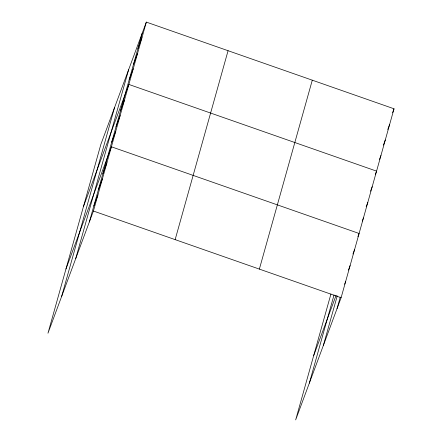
<?xml version="1.0" encoding="UTF-8"?>
<svg xmlns="http://www.w3.org/2000/svg" width="442" height="442" viewBox="0 0 442 442"><rect width="100%" height="100%" fill="white"/><g stroke="black" fill="none" stroke-linecap="round" stroke-linejoin="round"><path stroke-width="0.66" d="M61.62 296.499L114.544 107.572M75.692 258.669L128.616 69.742M89.345 221.95L142.269 33.028M146.335 22.1L100.892 144.291L47.968 333.213L93.411 211.027L146.335 22.1L394.032 108.787L341.108 297.709L295.665 419.9L330.942 293.969M175.148 239.63L228.072 50.708M259.366 269.106L312.29 80.179M309.323 383.181L334.047 294.919M323.389 345.357L337.246 295.891M337.047 308.638L340.285 297.074M137.904 48.614L141.965 37.686M133.539 64.201L137.6 53.272M129.169 79.787L133.235 68.858M83.427 206.635L128.871 84.444L376.567 171.131L375.374 174.341M120.439 110.959L124.5 100.03M116.075 126.545L120.136 115.616M111.704 142.131L115.771 131.202M65.963 268.979L111.401 146.788L359.103 233.475L357.909 236.691M102.842 173.778L106.903 162.849M98.345 189.833L102.406 178.911M93.842 205.895L97.909 194.966M392.601 112.644L394.032 108.787M387.756 129.512L389.667 124.373M383.385 145.098L385.302 139.959M379.501 159.402L380.932 155.545M370.529 191.215L372.203 186.717M366.164 206.801L367.838 202.303M362.274 221.105L363.468 217.889M313.66 355.666L336.141 295.223M352.931 254.034L354.606 249.537M348.434 270.09L350.108 265.592M344.649 284.223L345.605 281.653M93.411 211.027L341.108 297.709"/></g></svg>
